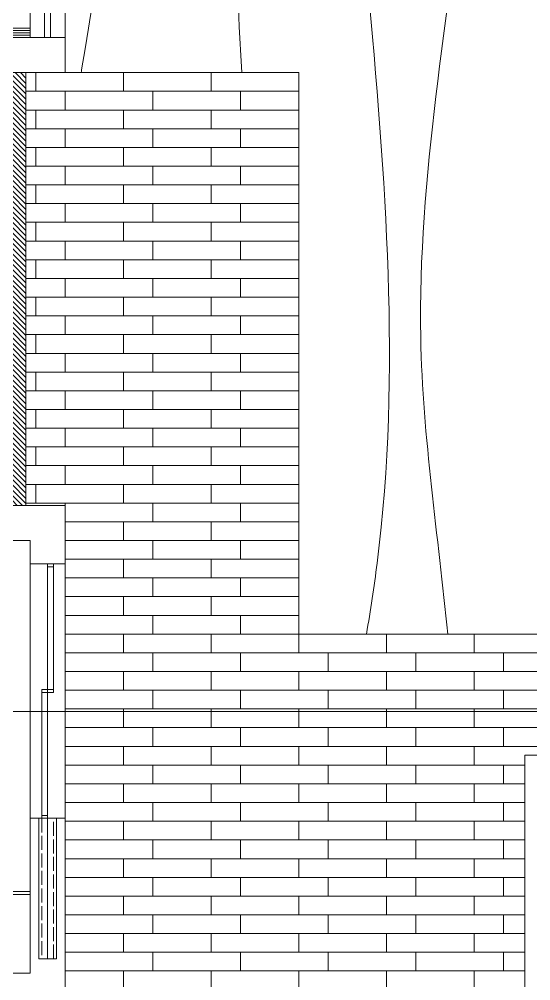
# Model space of a CAD drawing. Header units: millimetres. Extents: x 19901 to 56688, y 13732 to 29551.
# Drawn here: x 44819 to 45257, y 22494 to 23316 of the extents above; entities that cross this region are included whole.
import ezdxf

# ---------------------------------------------------------------- set-up
doc = ezdxf.new("R2010")
doc.units = ezdxf.units.MM
doc.linetypes.add('ACAD_ISO02W100', pattern=[15, 12, -3])
doc.layers.get('0').update_dxf_attribs({"lineweight": 18})
for name, color, linetype, lineweight in [('A-FURN', 9, 'Continuous', 13), ('curve di livello', 6, 'Continuous', 9), ('pavimentazione esterna', 51, 'Continuous', 15), ('PROIEZIONI_finissime_fine lines', 251, 'Continuous', 5), ('SEZIONI_medie_small_section', 2, 'Continuous', 9), ('vetro', 140, 'Continuous', 15), ('Wall', 7, 'Continuous', 20)]:
    doc.layers.add(name, color=color, linetype=linetype, lineweight=lineweight)

# ---------------------------------------------------------------- blocks, each defined once
blk = doc.blocks.new('REF36T')
for p, q in [((0, -26.999999), (36, -26.999999)), ((11, -27.999999), (11, -28.999999)), ((11, -28.999999), (13, -28.999999)), ((12, -26.999999), (12, -28.999999)), ((13, -28.999999), (13, -27.999999))]:
    blk.add_line(p, q)
blk.add_lwpolyline([(0, -27.999999), (0, 0), (36, 0), (36, -27.999999)], close=True)

msp = doc.modelspace()

# ---------------------------------------------------------------- hatches: boundary and pattern name
at = {"layer": 'vetro'}
h = msp.add_hatch(dxfattribs=at)
h.set_pattern_fill('ANSI31', color=4, angle=90)
h.set_pattern_definition([(135, (61701.1368, -1486.1147), (-2.24506403, -2.24506403), [])])
h.paths.add_polyline_path([(44813.55, 23270.4), (44813.55, 22900.4), (44825.07, 22900.4), (44825.07, 23270.4)])

# ---------------------------------------------------------------- linework, layer by layer
at = {"layer": 'curve di livello'}
for points, knots in [([(44872.28, 23270.4), (44872.41, 23271.17), (44905.93, 23462.58), (44912.57, 23659.67), (44872.68, 23846.85)], [1440.619799, 1440.619799, 1440.619799, 1440.619799, 1442.919983, 2017.077223, 2017.077223, 2017.077223, 2017.077223]), ([(45009.79, 23270.4), (45008.94, 23283.44), (44997.69, 23477.97), (45017.43, 23671.5), (45057.71, 23846.81), (45057.71, 23846.81), (45057.71, 23846.81), (45057.71, 23846.81), (45057.72, 23846.83), (45057.72, 23846.84), (45057.72, 23846.85)], [1437.518464, 1437.518464, 1437.518464, 1437.518464, 1476.268274, 2015.917714, 2015.917714, 2015.917714, 2015.918177, 2015.918177, 2015.918177, 2015.958032, 2015.958032, 2015.958032, 2015.958032]), ([(45116.35, 22790.4), (45119.83, 22810.58), (45173.03, 23158.1), (45069.99, 23516.32), (45102.08, 23846.78), (45102.08, 23846.78), (45102.08, 23846.78), (45102.08, 23846.78), (45102.09, 23846.81), (45102.09, 23846.83), (45102.09, 23846.85)], [952.435008, 952.435008, 952.435008, 952.435008, 1013.900228, 2009.947904, 2009.947904, 2009.947904, 2009.948687, 2009.948687, 2009.948687, 2010.018952, 2010.018952, 2010.018952, 2010.018952]), ([(45185.85, 22790.4), (45177.88, 22873.93), (45121.7, 23227.19), (45271.34, 23602.13), (45162.79, 23846.77), (45162.79, 23846.77), (45162.79, 23846.78), (45162.78, 23846.78), (45162.77, 23846.8), (45162.76, 23846.83), (45162.75, 23846.85)], [948.136507, 948.136507, 948.136507, 948.136507, 1199.951019, 2002.883229, 2002.883229, 2002.883229, 2002.885334, 2002.885334, 2002.885334, 2002.970377, 2002.970377, 2002.970377, 2002.970377])]:
    msp.add_open_spline(points, degree=3, knots=knots, dxfattribs=at)
at = {"layer": 'pavimentazione esterna'}
for p, q in [((45058.57, 23238.4), (45058.57, 23254.4)), ((45058.57, 23206.4), (45058.57, 23222.4)), ((45058.57, 23174.4), (45058.57, 23190.4)), ((45058.57, 23142.4), (45058.57, 23158.4)), ((45058.57, 23110.4), (45058.57, 23126.4)), ((45058.57, 23078.4), (45058.57, 23094.4)), ((45058.57, 23046.4), (45058.57, 23062.4)), ((45058.57, 23014.4), (45058.57, 23030.4)), ((45058.57, 22982.4), (45058.57, 22998.4)), ((45058.57, 22950.4), (45058.57, 22966.4)), ((45058.57, 22918.4), (45058.57, 22934.4)), ((45058.57, 22886.4), (45058.57, 22902.4)), ((45058.57, 22854.4), (45058.57, 22870.4)), ((45058.57, 22822.4), (45058.57, 22838.4)), ((45058.57, 22790.4), (45058.57, 22806.4))]:
    msp.add_line(p, q, dxfattribs=at)
for points in [[(44833.57, 23270.4), (44833.57, 23254.4), (44825.07, 23254.4)], [(44858.57, 23270.4), (44908.57, 23270.4), (44908.57, 23254.4), (44833.57, 23254.4)], [(44908.57, 23254.4), (44908.57, 23270.4), (44983.57, 23270.4), (44983.57, 23254.4), (44908.57, 23254.4)], [(44983.57, 23254.4), (44983.57, 23270.4), (45058.57, 23270.4), (45058.57, 23254.4), (44983.57, 23254.4)], [(44833.57, 23254.4), (44833.57, 23267.9)], [(44825.07, 23254.4), (44858.57, 23254.4), (44858.57, 23238.4), (44825.07, 23238.4)], [(44858.57, 23238.4), (44858.57, 23254.4), (44933.57, 23254.4), (44933.57, 23238.4), (44858.57, 23238.4)], [(44933.57, 23238.4), (44933.57, 23254.4), (45008.57, 23254.4), (45008.57, 23238.4), (44933.57, 23238.4)], [(44825.07, 23238.4), (44833.57, 23238.4), (44833.57, 23222.4), (44825.07, 23222.4)], [(44833.57, 23222.4), (44833.57, 23238.4), (44908.57, 23238.4), (44908.57, 23222.4), (44833.57, 23222.4)], [(44908.57, 23222.4), (44908.57, 23238.4), (44983.57, 23238.4), (44983.57, 23222.4), (44908.57, 23222.4)], [(44983.57, 23222.4), (44983.57, 23238.4), (45058.57, 23238.4), (45058.57, 23222.4), (44983.57, 23222.4)], [(44825.07, 23222.4), (44858.57, 23222.4), (44858.57, 23206.4), (44825.07, 23206.4)], [(44858.57, 23206.4), (44858.57, 23222.4), (44933.57, 23222.4), (44933.57, 23206.4), (44858.57, 23206.4)], [(44933.57, 23206.4), (44933.57, 23222.4), (45008.57, 23222.4), (45008.57, 23206.4), (44933.57, 23206.4)], [(44825.07, 23206.4), (44833.57, 23206.4), (44833.57, 23190.4), (44825.07, 23190.4)], [(44833.57, 23190.4), (44833.57, 23206.4), (44908.57, 23206.4), (44908.57, 23190.4), (44833.57, 23190.4)], [(44908.57, 23190.4), (44908.57, 23206.4), (44983.57, 23206.4), (44983.57, 23190.4), (44908.57, 23190.4)], [(44983.57, 23190.4), (44983.57, 23206.4), (45058.57, 23206.4), (45058.57, 23190.4), (44983.57, 23190.4)], [(44825.07, 23190.4), (44858.57, 23190.4), (44858.57, 23174.4), (44825.07, 23174.4)], [(44858.57, 23174.4), (44858.57, 23190.4), (44933.57, 23190.4), (44933.57, 23174.4), (44858.57, 23174.4)], [(44933.57, 23174.4), (44933.57, 23190.4), (45008.57, 23190.4), (45008.57, 23174.4), (44933.57, 23174.4)], [(44825.07, 23174.4), (44833.57, 23174.4), (44833.57, 23158.4), (44825.07, 23158.4)], [(44833.57, 23158.4), (44833.57, 23174.4), (44908.57, 23174.4), (44908.57, 23158.4), (44833.57, 23158.4)], [(44908.57, 23158.4), (44908.57, 23174.4), (44983.57, 23174.4), (44983.57, 23158.4), (44908.57, 23158.4)], [(44983.57, 23158.4), (44983.57, 23174.4), (45058.57, 23174.4), (45058.57, 23158.4), (44983.57, 23158.4)], [(44825.07, 23158.4), (44858.57, 23158.4), (44858.57, 23142.4), (44825.07, 23142.4)], [(44858.57, 23142.4), (44858.57, 23158.4), (44933.57, 23158.4), (44933.57, 23142.4), (44858.57, 23142.4)], [(44933.57, 23142.4), (44933.57, 23158.4), (45008.57, 23158.4), (45008.57, 23142.4), (44933.57, 23142.4)], [(44825.07, 23142.4), (44833.57, 23142.4), (44833.57, 23126.4), (44825.07, 23126.4)], [(44833.57, 23126.4), (44833.57, 23142.4), (44908.57, 23142.4), (44908.57, 23126.4), (44833.57, 23126.4)], [(44908.57, 23126.4), (44908.57, 23142.4), (44983.57, 23142.4), (44983.57, 23126.4), (44908.57, 23126.4)], [(44983.57, 23126.4), (44983.57, 23142.4), (45058.57, 23142.4), (45058.57, 23126.4), (44983.57, 23126.4)], [(44825.07, 23126.4), (44858.57, 23126.4), (44858.57, 23110.4), (44825.07, 23110.4)], [(44858.57, 23110.4), (44858.57, 23126.4), (44933.57, 23126.4), (44933.57, 23110.4), (44858.57, 23110.4)], [(44933.57, 23110.4), (44933.57, 23126.4), (45008.57, 23126.4), (45008.57, 23110.4), (44933.57, 23110.4)], [(44825.07, 23110.4), (44833.57, 23110.4), (44833.57, 23094.4), (44825.07, 23094.4)], [(44833.57, 23094.4), (44833.57, 23110.4), (44908.57, 23110.4), (44908.57, 23094.4), (44833.57, 23094.4)], [(44908.57, 23094.4), (44908.57, 23110.4), (44983.57, 23110.4), (44983.57, 23094.4), (44908.57, 23094.4)], [(44983.57, 23094.4), (44983.57, 23110.4), (45058.57, 23110.4), (45058.57, 23094.4), (44983.57, 23094.4)], [(44825.07, 23094.4), (44858.57, 23094.4), (44858.57, 23078.4), (44825.07, 23078.4)], [(44858.57, 23078.4), (44858.57, 23094.4), (44933.57, 23094.4), (44933.57, 23078.4), (44858.57, 23078.4)], [(44933.57, 23078.4), (44933.57, 23094.4), (45008.57, 23094.4), (45008.57, 23078.4), (44933.57, 23078.4)], [(44825.07, 23078.4), (44833.57, 23078.4), (44833.57, 23062.4), (44825.07, 23062.4)], [(44833.57, 23062.4), (44833.57, 23078.4), (44908.57, 23078.4), (44908.57, 23062.4), (44833.57, 23062.4)], [(44908.57, 23062.4), (44908.57, 23078.4), (44983.57, 23078.4), (44983.57, 23062.4), (44908.57, 23062.4)], [(44983.57, 23062.4), (44983.57, 23078.4), (45058.57, 23078.4), (45058.57, 23062.4), (44983.57, 23062.4)], [(44825.07, 23062.4), (44858.57, 23062.4), (44858.57, 23046.4), (44825.07, 23046.4)], [(44858.57, 23046.4), (44858.57, 23062.4), (44933.57, 23062.4), (44933.57, 23046.4), (44858.57, 23046.4)], [(44933.57, 23046.4), (44933.57, 23062.4), (45008.57, 23062.4), (45008.57, 23046.4), (44933.57, 23046.4)], [(44825.07, 23046.4), (44833.57, 23046.4), (44833.57, 23030.4), (44825.07, 23030.4)], [(44833.57, 23030.4), (44833.57, 23046.4), (44908.57, 23046.4), (44908.57, 23030.4), (44833.57, 23030.4)], [(44908.57, 23030.4), (44908.57, 23046.4), (44983.57, 23046.4), (44983.57, 23030.4), (44908.57, 23030.4)], [(44983.57, 23030.4), (44983.57, 23046.4), (45058.57, 23046.4), (45058.57, 23030.4), (44983.57, 23030.4)], [(44825.07, 23030.4), (44858.57, 23030.4), (44858.57, 23014.4), (44825.07, 23014.4)], [(44858.57, 23014.4), (44858.57, 23030.4), (44933.57, 23030.4), (44933.57, 23014.4), (44858.57, 23014.4)], [(44933.57, 23014.4), (44933.57, 23030.4), (45008.57, 23030.4), (45008.57, 23014.4), (44933.57, 23014.4)], [(44825.07, 23014.4), (44833.57, 23014.4), (44833.57, 22998.4), (44825.07, 22998.4)], [(44833.57, 22998.4), (44833.57, 23014.4), (44908.57, 23014.4), (44908.57, 22998.4), (44833.57, 22998.4)], [(44908.57, 22998.4), (44908.57, 23014.4), (44983.57, 23014.4), (44983.57, 22998.4), (44908.57, 22998.4)], [(44983.57, 22998.4), (44983.57, 23014.4), (45058.57, 23014.4), (45058.57, 22998.4), (44983.57, 22998.4)], [(44825.07, 22998.4), (44858.57, 22998.4), (44858.57, 22982.4), (44825.07, 22982.4)], [(44858.57, 22982.4), (44858.57, 22998.4), (44933.57, 22998.4), (44933.57, 22982.4), (44858.57, 22982.4)], [(44933.57, 22982.4), (44933.57, 22998.4), (45008.57, 22998.4), (45008.57, 22982.4), (44933.57, 22982.4)], [(44825.07, 22982.4), (44833.57, 22982.4), (44833.57, 22966.4), (44825.07, 22966.4)], [(44833.57, 22966.4), (44833.57, 22982.4), (44908.57, 22982.4), (44908.57, 22966.4), (44833.57, 22966.4)], [(44908.57, 22966.4), (44908.57, 22982.4), (44983.57, 22982.4), (44983.57, 22966.4), (44908.57, 22966.4)], [(44983.57, 22966.4), (44983.57, 22982.4), (45058.57, 22982.4), (45058.57, 22966.4), (44983.57, 22966.4)], [(44825.07, 22966.4), (44858.57, 22966.4), (44858.57, 22950.4), (44825.07, 22950.4)], [(44858.57, 22950.4), (44858.57, 22966.4), (44933.57, 22966.4), (44933.57, 22950.4), (44858.57, 22950.4)], [(44933.57, 22950.4), (44933.57, 22966.4), (45008.57, 22966.4), (45008.57, 22950.4), (44933.57, 22950.4)], [(44825.07, 22950.4), (44833.57, 22950.4), (44833.57, 22934.4), (44825.07, 22934.4)], [(44833.57, 22934.4), (44833.57, 22950.4), (44908.57, 22950.4), (44908.57, 22934.4), (44833.57, 22934.4)], [(44908.57, 22934.4), (44908.57, 22950.4), (44983.57, 22950.4), (44983.57, 22934.4), (44908.57, 22934.4)], [(44983.57, 22934.4), (44983.57, 22950.4), (45058.57, 22950.4), (45058.57, 22934.4), (44983.57, 22934.4)], [(44825.07, 22934.4), (44858.57, 22934.4), (44858.57, 22918.4), (44825.07, 22918.4)], [(44858.57, 22918.4), (44858.57, 22934.4), (44933.57, 22934.4), (44933.57, 22918.4), (44858.57, 22918.4)], [(44933.57, 22918.4), (44933.57, 22934.4), (45008.57, 22934.4), (45008.57, 22918.4), (44933.57, 22918.4)], [(44825.07, 22918.4), (44833.57, 22918.4), (44833.57, 22902.4), (44825.07, 22902.4)], [(44833.57, 22902.4), (44833.57, 22918.4), (44908.57, 22918.4), (44908.57, 22902.4), (44833.57, 22902.4)], [(44908.57, 22902.4), (44908.57, 22918.4), (44983.57, 22918.4), (44983.57, 22902.4), (44908.57, 22902.4)], [(44983.57, 22902.4), (44983.57, 22918.4), (45058.57, 22918.4), (45058.57, 22902.4), (44983.57, 22902.4)], [(44825.07, 22902.4), (44858.57, 22902.4), (44858.57, 22897.9)], [(44858.57, 22886.4), (44858.57, 22902.4), (44933.57, 22902.4), (44933.57, 22886.4), (44858.57, 22886.4)], [(44933.57, 22886.4), (44933.57, 22902.4), (45008.57, 22902.4), (45008.57, 22886.4), (44933.57, 22886.4)], [(44908.57, 22870.4), (44908.57, 22886.4), (44983.57, 22886.4), (44983.57, 22870.4), (44908.57, 22870.4)], [(44983.57, 22870.4), (44983.57, 22886.4), (45058.57, 22886.4), (45058.57, 22870.4), (44983.57, 22870.4)], [(44858.57, 22854.4), (44858.57, 22870.4), (44933.57, 22870.4), (44933.57, 22854.4), (44858.57, 22854.4)], [(44933.57, 22854.4), (44933.57, 22870.4), (45008.57, 22870.4), (45008.57, 22854.4), (44933.57, 22854.4)], [(44908.57, 22838.4), (44908.57, 22854.4), (44983.57, 22854.4), (44983.57, 22838.4), (44908.57, 22838.4)], [(44983.57, 22838.4), (44983.57, 22854.4), (45058.57, 22854.4), (45058.57, 22838.4), (44983.57, 22838.4)], [(44858.57, 22822.4), (44858.57, 22838.4), (44933.57, 22838.4), (44933.57, 22822.4), (44858.57, 22822.4)], [(44933.57, 22822.4), (44933.57, 22838.4), (45008.57, 22838.4), (45008.57, 22822.4), (44933.57, 22822.4)], [(44908.57, 22806.4), (44908.57, 22822.4), (44983.57, 22822.4), (44983.57, 22806.4), (44908.57, 22806.4)], [(44983.57, 22806.4), (44983.57, 22822.4), (45058.57, 22822.4), (45058.57, 22806.4), (44983.57, 22806.4)], [(44858.57, 22790.4), (44858.57, 22806.4), (44933.57, 22806.4), (44933.57, 22790.4), (44858.57, 22790.4)], [(44933.57, 22790.4), (44933.57, 22806.4), (45008.57, 22806.4), (45008.57, 22790.4), (44933.57, 22790.4)], [(44908.57, 22774.4), (44908.57, 22790.4), (44983.57, 22790.4), (44983.57, 22774.4), (44908.57, 22774.4)], [(44983.57, 22774.4), (44983.57, 22790.4), (45058.57, 22790.4), (45058.57, 22774.4), (44983.57, 22774.4)], [(45058.57, 22774.4), (45058.57, 22790.4), (45133.57, 22790.4), (45133.57, 22774.4), (45058.57, 22774.4)], [(45133.57, 22774.4), (45133.57, 22790.4), (45208.57, 22790.4), (45208.57, 22774.4), (45133.57, 22774.4)], [(45208.57, 22774.4), (45208.57, 22790.4), (45283.57, 22790.4), (45283.57, 22774.4), (45208.57, 22774.4)], [(44858.57, 22758.4), (44858.57, 22774.4), (44933.57, 22774.4), (44933.57, 22758.4), (44858.57, 22758.4)], [(44933.57, 22758.4), (44933.57, 22774.4), (45008.57, 22774.4), (45008.57, 22758.4), (44933.57, 22758.4)], [(45008.57, 22758.4), (45008.57, 22774.4), (45083.57, 22774.4), (45083.57, 22758.4), (45008.57, 22758.4)], [(45083.57, 22758.4), (45083.57, 22774.4), (45158.57, 22774.4), (45158.57, 22758.4), (45083.57, 22758.4)], [(45158.57, 22758.4), (45158.57, 22774.4), (45233.57, 22774.4), (45233.57, 22758.4), (45158.57, 22758.4)], [(45233.57, 22758.4), (45233.57, 22774.4), (45308.57, 22774.4), (45308.57, 22758.4), (45233.57, 22758.4)], [(44908.57, 22742.4), (44908.57, 22758.4), (44983.57, 22758.4), (44983.57, 22742.4), (44908.57, 22742.4)], [(44983.57, 22742.4), (44983.57, 22758.4), (45058.57, 22758.4), (45058.57, 22742.4), (44983.57, 22742.4)], [(45058.57, 22742.4), (45058.57, 22758.4), (45133.57, 22758.4), (45133.57, 22742.4), (45058.57, 22742.4)], [(45133.57, 22742.4), (45133.57, 22758.4), (45208.57, 22758.4), (45208.57, 22742.4), (45133.57, 22742.4)], [(45208.57, 22742.4), (45208.57, 22758.4), (45283.57, 22758.4), (45283.57, 22742.4), (45208.57, 22742.4)], [(44858.57, 22726.4), (44858.57, 22742.4), (44933.57, 22742.4), (44933.57, 22726.4), (44858.57, 22726.4)], [(44933.57, 22726.4), (44933.57, 22742.4), (45008.57, 22742.4), (45008.57, 22726.4), (44933.57, 22726.4)], [(45008.57, 22726.4), (45008.57, 22742.4), (45083.57, 22742.4), (45083.57, 22726.4), (45008.57, 22726.4)], [(45083.57, 22726.4), (45083.57, 22742.4), (45158.57, 22742.4), (45158.57, 22726.4), (45083.57, 22726.4)], [(45158.57, 22726.4), (45158.57, 22742.4), (45233.57, 22742.4), (45233.57, 22726.4), (45158.57, 22726.4)], [(45233.57, 22726.4), (45233.57, 22742.4), (45308.57, 22742.4), (45308.57, 22726.4), (45233.57, 22726.4)], [(44908.57, 22710.4), (44908.57, 22726.4), (44983.57, 22726.4), (44983.57, 22710.4), (44908.57, 22710.4)], [(44983.57, 22710.4), (44983.57, 22726.4), (45058.57, 22726.4), (45058.57, 22710.4), (44983.57, 22710.4)], [(45058.57, 22710.4), (45058.57, 22726.4), (45133.57, 22726.4), (45133.57, 22710.4), (45058.57, 22710.4)], [(45133.57, 22710.4), (45133.57, 22726.4), (45208.57, 22726.4), (45208.57, 22710.4), (45133.57, 22710.4)], [(45208.57, 22710.4), (45208.57, 22726.4), (45283.57, 22726.4), (45283.57, 22710.4), (45208.57, 22710.4)], [(44858.57, 22694.4), (44858.57, 22710.4), (44933.57, 22710.4), (44933.57, 22694.4), (44858.57, 22694.4)], [(44933.57, 22694.4), (44933.57, 22710.4), (45008.57, 22710.4), (45008.57, 22694.4), (44933.57, 22694.4)], [(45008.57, 22694.4), (45008.57, 22710.4), (45083.57, 22710.4), (45083.57, 22694.4), (45008.57, 22694.4)], [(45083.57, 22694.4), (45083.57, 22710.4), (45158.57, 22710.4), (45158.57, 22694.4), (45083.57, 22694.4)], [(45158.57, 22694.4), (45158.57, 22710.4), (45233.57, 22710.4), (45233.57, 22694.4), (45158.57, 22694.4)], [(45233.57, 22694.4), (45233.57, 22710.4), (45308.57, 22710.4), (45308.57, 22694.4), (45233.57, 22694.4)], [(44908.57, 22678.4), (44908.57, 22694.4), (44983.57, 22694.4), (44983.57, 22678.4), (44908.57, 22678.4)], [(44983.57, 22678.4), (44983.57, 22694.4), (45058.57, 22694.4), (45058.57, 22678.4), (44983.57, 22678.4)], [(45058.57, 22678.4), (45058.57, 22694.4), (45133.57, 22694.4), (45133.57, 22678.4), (45058.57, 22678.4)], [(45133.57, 22678.4), (45133.57, 22694.4), (45208.57, 22694.4), (45208.57, 22678.4), (45133.57, 22678.4)], [(45208.57, 22678.4), (45208.57, 22694.4), (45283.57, 22694.4), (45283.57, 22686.85)], [(44858.57, 22662.4), (44858.57, 22678.4), (44933.57, 22678.4), (44933.57, 22662.4), (44858.57, 22662.4)], [(44933.57, 22662.4), (44933.57, 22678.4), (45008.57, 22678.4), (45008.57, 22662.4), (44933.57, 22662.4)], [(45008.57, 22662.4), (45008.57, 22678.4), (45083.57, 22678.4), (45083.57, 22662.4), (45008.57, 22662.4)], [(45083.57, 22662.4), (45083.57, 22678.4), (45158.57, 22678.4), (45158.57, 22662.4), (45083.57, 22662.4)], [(45158.57, 22662.4), (45158.57, 22678.4), (45233.57, 22678.4), (45233.57, 22662.4), (45158.57, 22662.4)], [(45251.91, 22678.4), (45208.57, 22678.4)], [(45233.57, 22662.4), (45233.57, 22678.4), (45251.91, 22678.4)], [(44908.57, 22646.4), (44908.57, 22662.4), (44983.57, 22662.4), (44983.57, 22646.4), (44908.57, 22646.4)], [(44983.57, 22646.4), (44983.57, 22662.4), (45058.57, 22662.4), (45058.57, 22646.4), (44983.57, 22646.4)], [(45058.57, 22646.4), (45058.57, 22662.4), (45133.57, 22662.4), (45133.57, 22646.4), (45058.57, 22646.4)], [(45133.57, 22646.4), (45133.57, 22662.4), (45208.57, 22662.4), (45208.57, 22646.4), (45133.57, 22646.4)], [(45208.57, 22646.4), (45208.57, 22662.4), (45251.91, 22662.4)], [(45251.91, 22662.4), (45233.57, 22662.4)], [(44858.57, 22630.4), (44858.57, 22646.4), (44933.57, 22646.4), (44933.57, 22630.4), (44858.57, 22630.4)], [(44933.57, 22630.4), (44933.57, 22646.4), (45008.57, 22646.4), (45008.57, 22630.4), (44933.57, 22630.4)], [(45008.57, 22630.4), (45008.57, 22646.4), (45083.57, 22646.4), (45083.57, 22630.4), (45008.57, 22630.4)], [(45083.57, 22630.4), (45083.57, 22646.4), (45158.57, 22646.4), (45158.57, 22630.4), (45083.57, 22630.4)], [(45158.57, 22630.4), (45158.57, 22646.4), (45233.57, 22646.4), (45233.57, 22630.4), (45158.57, 22630.4)], [(45251.91, 22646.4), (45208.57, 22646.4)], [(45233.57, 22630.4), (45233.57, 22646.4), (45251.91, 22646.4)], [(44908.57, 22614.4), (44908.57, 22630.4), (44983.57, 22630.4), (44983.57, 22614.4), (44908.57, 22614.4)], [(44983.57, 22614.4), (44983.57, 22630.4), (45058.57, 22630.4), (45058.57, 22614.4), (44983.57, 22614.4)], [(45058.57, 22614.4), (45058.57, 22630.4), (45133.57, 22630.4), (45133.57, 22614.4), (45058.57, 22614.4)], [(45133.57, 22614.4), (45133.57, 22630.4), (45208.57, 22630.4), (45208.57, 22614.4), (45133.57, 22614.4)], [(45208.57, 22614.4), (45208.57, 22630.4), (45251.91, 22630.4)], [(45251.91, 22630.4), (45233.57, 22630.4)], [(44858.57, 22598.4), (44858.57, 22614.4), (44933.57, 22614.4), (44933.57, 22598.4), (44858.57, 22598.4)], [(44933.57, 22598.4), (44933.57, 22614.4), (45008.57, 22614.4), (45008.57, 22598.4), (44933.57, 22598.4)], [(45008.57, 22598.4), (45008.57, 22614.4), (45083.57, 22614.4), (45083.57, 22598.4), (45008.57, 22598.4)], [(45083.57, 22598.4), (45083.57, 22614.4), (45158.57, 22614.4), (45158.57, 22598.4), (45083.57, 22598.4)], [(45158.57, 22598.4), (45158.57, 22614.4), (45233.57, 22614.4), (45233.57, 22598.4), (45158.57, 22598.4)], [(45251.91, 22614.4), (45208.57, 22614.4)], [(45233.57, 22598.4), (45233.57, 22614.4), (45251.91, 22614.4)], [(44908.57, 22582.4), (44908.57, 22598.4), (44983.57, 22598.4), (44983.57, 22582.4), (44908.57, 22582.4)], [(44983.57, 22582.4), (44983.57, 22598.4), (45058.57, 22598.4), (45058.57, 22582.4), (44983.57, 22582.4)], [(45058.57, 22582.4), (45058.57, 22598.4), (45133.57, 22598.4), (45133.57, 22582.4), (45058.57, 22582.4)], [(45133.57, 22582.4), (45133.57, 22598.4), (45208.57, 22598.4), (45208.57, 22582.4), (45133.57, 22582.4)], [(45208.57, 22582.4), (45208.57, 22598.4), (45251.91, 22598.4)], [(45251.91, 22598.4), (45233.57, 22598.4)], [(44858.57, 22566.4), (44858.57, 22582.4), (44933.57, 22582.4), (44933.57, 22566.4), (44858.57, 22566.4)], [(44933.57, 22566.4), (44933.57, 22582.4), (45008.57, 22582.4), (45008.57, 22566.4), (44933.57, 22566.4)], [(45008.57, 22566.4), (45008.57, 22582.4), (45083.57, 22582.4), (45083.57, 22566.4), (45008.57, 22566.4)], [(45083.57, 22566.4), (45083.57, 22582.4), (45158.57, 22582.4), (45158.57, 22566.4), (45083.57, 22566.4)], [(45158.57, 22566.4), (45158.57, 22582.4), (45233.57, 22582.4), (45233.57, 22566.4), (45158.57, 22566.4)], [(45251.91, 22582.4), (45208.57, 22582.4)], [(45233.57, 22566.4), (45233.57, 22582.4), (45251.91, 22582.4)], [(44908.57, 22550.4), (44908.57, 22566.4), (44983.57, 22566.4), (44983.57, 22550.4), (44908.57, 22550.4)], [(44983.57, 22550.4), (44983.57, 22566.4), (45058.57, 22566.4), (45058.57, 22550.4), (44983.57, 22550.4)], [(45058.57, 22550.4), (45058.57, 22566.4), (45133.57, 22566.4), (45133.57, 22550.4), (45058.57, 22550.4)], [(45133.57, 22550.4), (45133.57, 22566.4), (45208.57, 22566.4), (45208.57, 22550.4), (45133.57, 22550.4)], [(45208.57, 22550.4), (45208.57, 22566.4), (45251.91, 22566.4)], [(45251.91, 22566.4), (45233.57, 22566.4)], [(44858.57, 22534.4), (44858.57, 22550.4), (44933.57, 22550.4), (44933.57, 22534.4), (44858.57, 22534.4)], [(44933.57, 22534.4), (44933.57, 22550.4), (45008.57, 22550.4), (45008.57, 22534.4), (44933.57, 22534.4)], [(45008.57, 22534.4), (45008.57, 22550.4), (45083.57, 22550.4), (45083.57, 22534.4), (45008.57, 22534.4)], [(45083.57, 22534.4), (45083.57, 22550.4), (45158.57, 22550.4), (45158.57, 22534.4), (45083.57, 22534.4)], [(45158.57, 22534.4), (45158.57, 22550.4), (45233.57, 22550.4), (45233.57, 22534.4), (45158.57, 22534.4)], [(45251.91, 22550.4), (45208.57, 22550.4)], [(45233.57, 22534.4), (45233.57, 22550.4), (45251.91, 22550.4)], [(44908.57, 22518.4), (44908.57, 22534.4), (44983.57, 22534.4), (44983.57, 22518.4), (44908.57, 22518.4)], [(44983.57, 22518.4), (44983.57, 22534.4), (45058.57, 22534.4), (45058.57, 22518.4), (44983.57, 22518.4)], [(45058.57, 22518.4), (45058.57, 22534.4), (45133.57, 22534.4), (45133.57, 22518.4), (45058.57, 22518.4)], [(45133.57, 22518.4), (45133.57, 22534.4), (45208.57, 22534.4), (45208.57, 22518.4), (45133.57, 22518.4)], [(45208.57, 22518.4), (45208.57, 22534.4), (45251.91, 22534.4)], [(45251.91, 22534.4), (45233.57, 22534.4)], [(44858.57, 22502.4), (44858.57, 22518.4), (44933.57, 22518.4), (44933.57, 22502.4), (44858.57, 22502.4)], [(44933.57, 22502.4), (44933.57, 22518.4), (45008.57, 22518.4), (45008.57, 22502.4), (44933.57, 22502.4)], [(45008.57, 22502.4), (45008.57, 22518.4), (45083.57, 22518.4), (45083.57, 22502.4), (45008.57, 22502.4)], [(45083.57, 22502.4), (45083.57, 22518.4), (45158.57, 22518.4), (45158.57, 22502.4), (45083.57, 22502.4)], [(45158.57, 22502.4), (45158.57, 22518.4), (45233.57, 22518.4), (45233.57, 22502.4), (45158.57, 22502.4)], [(45251.91, 22518.4), (45208.57, 22518.4)], [(45233.57, 22502.4), (45233.57, 22518.4), (45251.91, 22518.4)], [(44908.57, 22486.4), (44908.57, 22502.4), (44983.57, 22502.4), (44983.57, 22486.4), (44908.57, 22486.4)], [(44983.57, 22486.4), (44983.57, 22502.4), (45058.57, 22502.4), (45058.57, 22486.4), (44983.57, 22486.4)], [(45058.57, 22486.4), (45058.57, 22502.4), (45133.57, 22502.4), (45133.57, 22486.4), (45058.57, 22486.4)], [(45133.57, 22486.4), (45133.57, 22502.4), (45208.57, 22502.4), (45208.57, 22486.4), (45133.57, 22486.4)], [(45208.57, 22486.4), (45208.57, 22502.4), (45251.91, 22502.4)], [(45251.91, 22502.4), (45233.57, 22502.4)]]:
    msp.add_lwpolyline(points, dxfattribs=at)
at = {"layer": 'PROIEZIONI_finissime_fine lines'}
for p, q in [((44828.57, 23300.4), (44828.57, 23590.4)), ((44858.57, 23590.4), (44858.57, 23300.4)), ((44828.57, 22632.9), (44828.57, 22850.4)), ((44858.57, 22632.9), (44858.57, 22850.4)), ((44836.07, 22632.9), (44851.07, 22632.9))]:
    msp.add_line(p, q, dxfattribs=at)
for points in [[(44828.57, 23306.4), (44733.57, 23306.4), (44733.57, 23308.4), (44828.57, 23308.4), (44828.57, 23306.4)], [(44828.57, 23304.4), (44733.57, 23304.4), (44733.57, 23306.4), (44828.57, 23306.4), (44828.57, 23304.4)], [(44828.57, 23302.4), (44733.57, 23302.4), (44733.57, 23304.4), (44828.57, 23304.4), (44828.57, 23302.4)], [(44828.57, 23300.4), (44733.57, 23300.4), (44733.57, 23302.4), (44828.57, 23302.4), (44828.57, 23300.4)]]:
    msp.add_lwpolyline(points, dxfattribs=at)
at = {"layer": 'SEZIONI_medie_small_section'}
msp.add_line((43470.96, 22724.15), (45906.18, 22724.15), dxfattribs=at)
at = {"layer": 'vetro'}
for p, q in [((44841.07, 23300.4), (44841.07, 23590.4)), ((44846.07, 23300.4), (44846.07, 23590.4)), ((44841.07, 23300.4), (44846.07, 23300.4)), ((44825.07, 23270.4), (44825.07, 22900.4)), ((44843.57, 22742.9), (44843.57, 22850.4)), ((44843.57, 22850.4), (44848.57, 22850.4)), ((44843.57, 22847.9), (44848.57, 22847.9)), ((44848.57, 22740.4), (44848.57, 22850.4)), ((44843.57, 22632.9), (44843.57, 22752.9)), ((44838.57, 22632.9), (44838.57, 22742.9)), ((44838.57, 22742.9), (44848.57, 22742.9)), ((44838.57, 22740.4), (44848.57, 22740.4)), ((44838.57, 22635.4), (44843.57, 22635.4)), ((44838.57, 22632.9), (44843.57, 22632.9))]:
    msp.add_line(p, q, dxfattribs=at)
at = {"layer": 'vetro', "linetype": 'ACAD_ISO02W100'}
for p, q in [((44838.57, 22632.9), (44838.57, 22512.9)), ((44843.57, 22632.9), (44838.57, 22632.9)), ((44843.57, 22512.9), (44843.57, 22632.9)), ((44843.57, 22632.9), (44843.57, 22512.9)), ((44848.57, 22632.9), (44843.57, 22632.9)), ((44848.57, 22512.9), (44848.57, 22632.9)), ((44838.57, 22512.9), (44843.57, 22512.9)), ((44843.57, 22512.9), (44848.57, 22512.9))]:
    msp.add_line(p, q, dxfattribs=at)
at = {"layer": 'Wall'}
for p, q in [((44733.57, 23300.4), (44828.57, 23300.4)), ((44828.57, 23300.4), (44858.57, 23300.4)), ((44858.57, 23300.4), (44858.57, 23270.4)), ((44858.57, 23270.4), (44733.57, 23270.4)), ((44858.57, 22900.4), (44733.57, 22900.4)), ((44858.57, 22850.4), (44858.57, 22900.4)), ((44828.57, 22870.4), (44733.57, 22870.4)), ((44828.57, 22850.4), (44828.57, 22870.4)), ((44858.57, 22850.4), (44828.57, 22850.4)), ((45251.91, 22146.85), (45251.91, 22686.85)), ((45251.91, 22686.85), (45761.91, 22686.85)), ((44828.57, 22500.4), (44828.57, 22632.9)), ((44836.07, 22632.9), (44828.57, 22632.9)), ((44836.07, 22632.9), (44836.07, 22512.9)), ((44858.57, 22632.9), (44851.07, 22632.9)), ((44851.07, 22512.9), (44851.07, 22632.9)), ((44858.57, 22470.4), (44858.57, 22632.9)), ((44836.07, 22512.9), (44851.07, 22512.9)), ((44374.55, 22500.4), (44828.57, 22500.4))]:
    msp.add_line(p, q, dxfattribs=at)

# ---------------------------------------------------------------- block references
at = {"layer": 'A-FURN', "xscale": -2.499999999999905, "yscale": 2.499999999999905, "zscale": 2.499999999999905, "rotation": 180}
msp.add_blockref('REF36T', (44738.57, 22500.4), dxfattribs=at)

doc.saveas('drawing.dxf')
